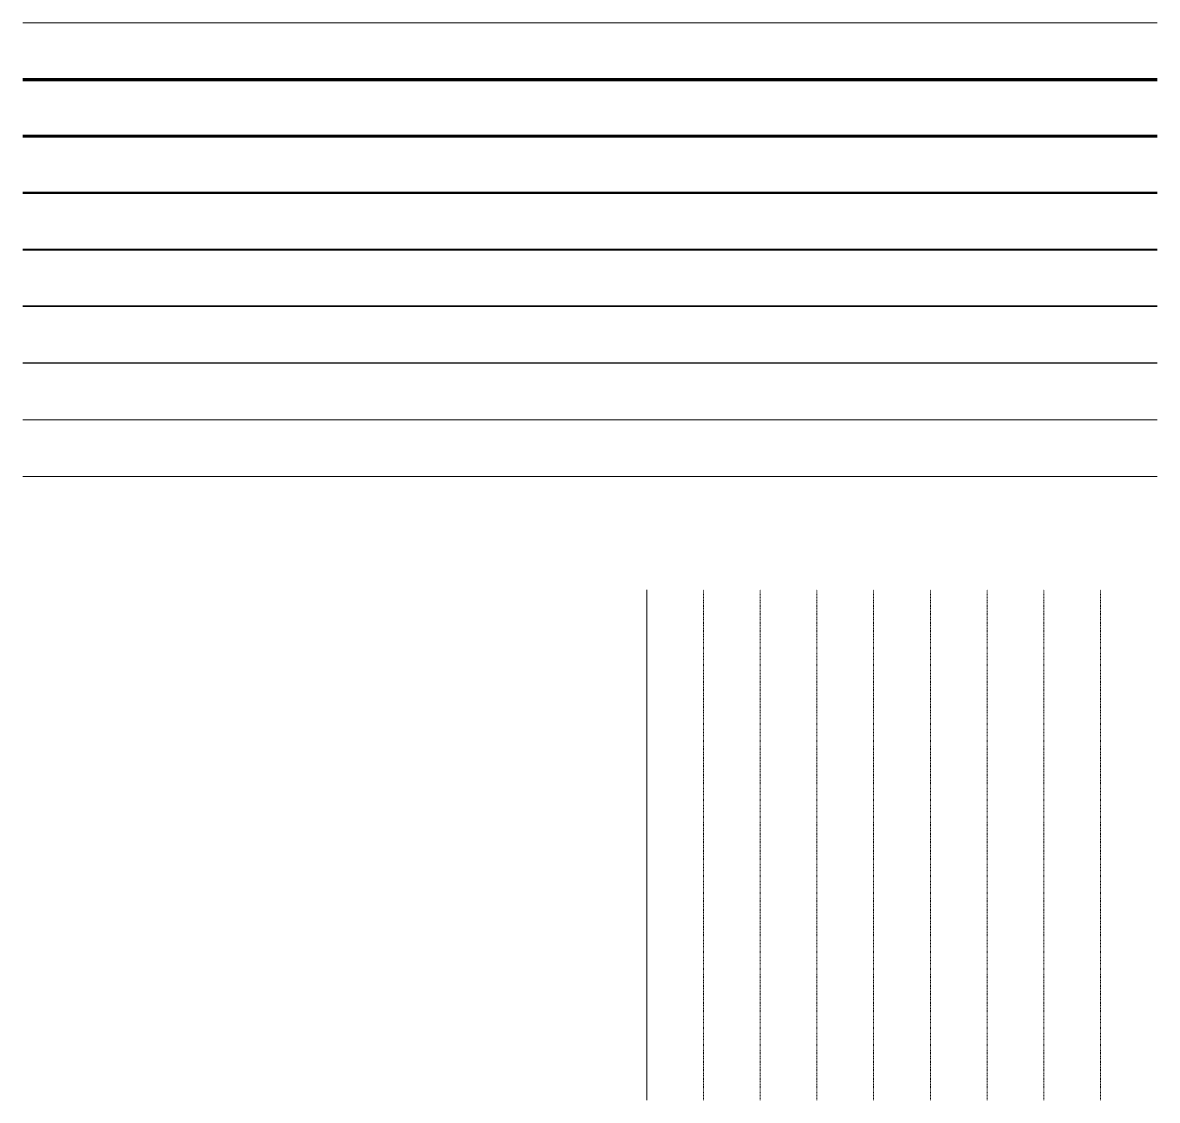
# Model space of a CAD drawing. Units: millimetres on the paper. Extents: x -100 to 100, y -100 to 90.
import ezdxf

# ---------------------------------------------------------------- set-up
doc = ezdxf.new("R2010")
doc.units = ezdxf.units.MM
for name, pattern in [('CHAIN', [18.5, 12, -1.5, 3.5, -1.5]), ('CHAIN_DOUBLE_DASH', [23.5, 12, -1.5, 3.5, -1.5, 3.5, -1.5]), ('DASHED', [7.5, 6, -1.5]), ('DASHED_DOTTED', [9.25, 6, -1.5, 0.25, -1.5]), ('DASHED_DOUBLE_DOTTED', [11, 6, -1.5, 0.25, -1.5, 0.25, -1.5]), ('DASHED_SPACED', [12, 6, -6]), ('DOTTED', [1.75, 0.25, -1.5]), ('USER1', [2, 0.124, -0.876, 0.124, -0.876])]:
    doc.linetypes.add(name, pattern=pattern)
doc.layers.add('0-0', color=7, linetype='Continuous')
doc.layers.add('0-1_\u3000本体', color=7, linetype='Continuous', lineweight=18)
doc.layers.add('0-2_補助線', color=254, linetype='Continuous', lineweight=9)

# ---------------------------------------------------------------- blocks, each defined once
blk = doc.blocks.new('-GLay-0-')
at = {"layer": '0-1_\u3000本体', "color": 1, "lineweight": 70}
blk.add_line((64100, 75400), (104100, 75400), dxfattribs=at)
at = {"layer": '0-1_\u3000本体', "color": 134, "lineweight": 60}
blk.add_line((64100, 73400), (104100, 73400), dxfattribs=at)
at = {"layer": '0-1_\u3000本体', "color": 5, "lineweight": 50}
blk.add_line((64100, 71400), (104100, 71400), dxfattribs=at)
at = {"layer": '0-1_\u3000本体', "color": 6, "lineweight": 40}
blk.add_line((64100, 69400), (104100, 69400), dxfattribs=at)
at = {"layer": '0-1_\u3000本体', "color": 2, "lineweight": 35}
blk.add_line((64100, 67400), (104100, 67400), dxfattribs=at)
at = {"layer": '0-1_\u3000本体', "color": 3, "lineweight": 25}
blk.add_line((64100, 65400), (104100, 65400), dxfattribs=at)
at = {"layer": '0-1_\u3000本体'}
for p, q in [((64100, 63400), (104100, 63400)), ((86100, 39400), (86100, 57400))]:
    blk.add_line(p, q, dxfattribs=at)
at = {"layer": '0-1_\u3000本体', "color": 4, "lineweight": 9}
blk.add_line((64100, 61400), (104100, 61400), dxfattribs=at)
at = {"layer": '0-1_\u3000本体', "linetype": 'DOTTED'}
blk.add_line((88100, 39400), (88100, 57400), dxfattribs=at)
at = {"layer": '0-1_\u3000本体', "linetype": 'DASHED_SPACED'}
blk.add_line((90100, 39400), (90100, 57400), dxfattribs=at)
at = {"layer": '0-1_\u3000本体', "linetype": 'DASHED'}
blk.add_line((92100, 39400), (92100, 57400), dxfattribs=at)
at = {"layer": '0-1_\u3000本体', "linetype": 'DASHED_DOTTED'}
blk.add_line((94100, 39400), (94100, 57400), dxfattribs=at)
at = {"layer": '0-1_\u3000本体', "linetype": 'CHAIN'}
blk.add_line((96100, 39400), (96100, 57400), dxfattribs=at)
at = {"layer": '0-1_\u3000本体', "linetype": 'DASHED_DOUBLE_DOTTED'}
blk.add_line((98100, 39400), (98100, 57400), dxfattribs=at)
at = {"layer": '0-1_\u3000本体', "linetype": 'CHAIN_DOUBLE_DASH'}
blk.add_line((100100, 39400), (100100, 57400), dxfattribs=at)
at = {"layer": '0-2_補助線'}
blk.add_line((64100, 77400), (104100, 77400), dxfattribs=at)
at = {"layer": '0-2_補助線', "color": 7, "linetype": 'USER1', "lineweight": 18}
blk.add_line((102100, 39400), (102100, 57400), dxfattribs=at)

msp = doc.modelspace()

# ---------------------------------------------------------------- block references
at = {"layer": '0-0', "xscale": 0.005, "yscale": 0.005}
msp.add_blockref('-GLay-0-', (-420.5, -297), dxfattribs=at)

doc.saveas('drawing.dxf')
